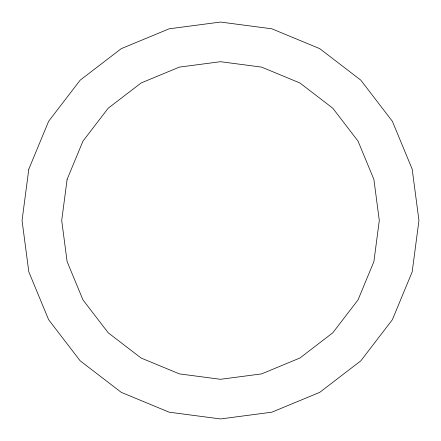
<?xml version="1.0" encoding="UTF-8"?>
<svg xmlns="http://www.w3.org/2000/svg" width="441" height="441" viewBox="0 0 441 441"><rect width="100%" height="100%" fill="white"/><g stroke="black" fill="none" stroke-linecap="round" stroke-linejoin="round"><path stroke-width="0.66" d="M28.814 169.14L22.05 220.5L28.814 271.86L48.637 319.725L80.174 360.826L121.275 392.363L169.14 412.186L220.5 418.95L271.86 412.186L319.725 392.363L360.826 360.826L392.363 319.725L412.186 271.86L418.95 220.5L412.186 169.14L392.363 121.275L360.826 80.174L319.725 48.637L271.86 28.814L220.5 22.05L169.14 28.814L121.275 48.637L80.174 80.174L48.637 121.275L28.814 169.14M67.109 179.399L61.701 220.5L67.109 261.601L82.974 299.902L108.21 332.79L141.098 358.026L179.399 373.891L220.5 379.299L261.601 373.891L299.902 358.026L332.79 332.79L358.026 299.902L373.891 261.601L379.299 220.5L373.891 179.399L358.026 141.098L332.79 108.21L299.902 82.974L261.601 67.109L220.5 61.701L179.399 67.109L141.098 82.974L108.21 108.21L82.974 141.098L67.109 179.399"/></g></svg>
